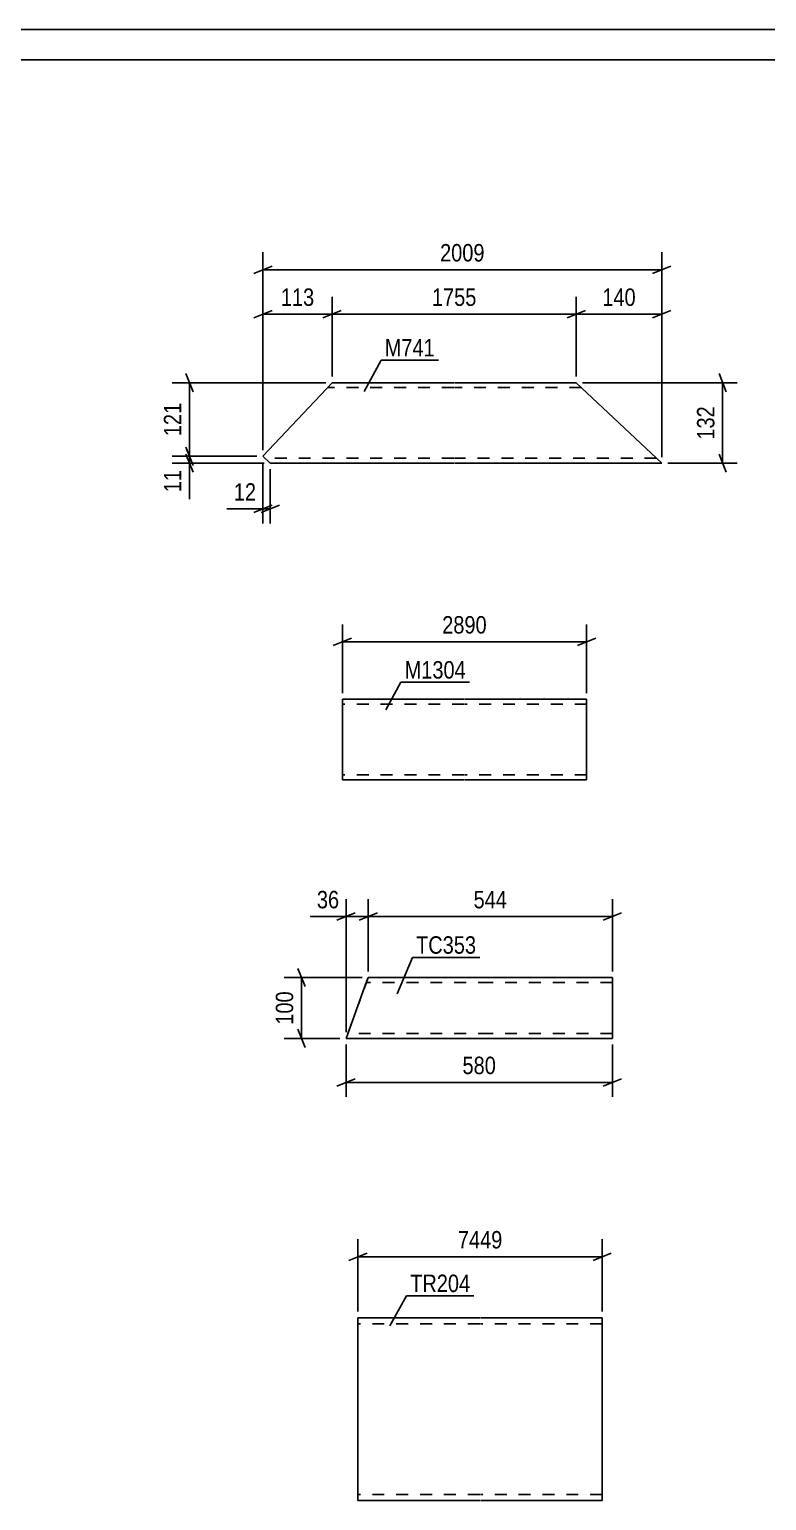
# Model space of a CAD drawing. Header units: millimetres. Extents: x 0 to 841, y 0 to 594.
# Drawn here: x 490.3 to 611.4, y 352.6 to 594 of the extents above; entities that cross this region are included whole.
import ezdxf

# ---------------------------------------------------------------- set-up
doc = ezdxf.new("R2010")
doc.units = ezdxf.units.MM
doc.linetypes.add('DXK_LINE_DOT2', pattern=[3.9198, 1.9599, -1.9599])
doc.styles.add('Arial Narrow', font='ARIALN.TTF', dxfattribs={"height": 0.2})

# ---------------------------------------------------------------- blocks, each defined once
blk = doc.blocks.new('Unknown-570388081-1132')
at = {"color": 5, "linetype": 'Continuous'}
for p, q in [((841, 594), (0, 594)), ((836, 589), (5, 589))]:
    blk.add_line(p, q, dxfattribs=at)
blk = doc.blocks.new('Part-570388081-4894 - 4878')
at = {"color": 2, "linetype": 'Continuous'}
for p, q in [((544.3, 382.58), (544.3, 380.58)), ((544.3, 382.58), (564.3, 382.58)), ((564.4, 382.58), (584.4, 382.58)), ((584.4, 382.58), (584.4, 352.58)), ((544.3, 352.58), (544.3, 380.58)), ((564.3, 352.58), (544.3, 352.58)), ((584.4, 352.58), (564.4, 352.58))]:
    blk.add_line(p, q, dxfattribs=at)
at = {"color": 7, "linetype": 'DXK_LINE_DOT2'}
for p, q in [((564.3, 381.58), (544.3, 381.58)), ((584.4, 381.58), (564.4, 381.58)), ((544.3, 353.58), (544.3, 353.65)), ((564.3, 353.58), (544.3, 353.58)), ((584.4, 353.58), (564.4, 353.58)), ((584.4, 353.58), (584.4, 353.65))]:
    blk.add_line(p, q, dxfattribs=at)
blk = doc.blocks.new('Part-570388081-2678 - 2662')
at = {"color": 2, "linetype": 'Continuous'}
for p, q in [((528.69, 523.95), (540.04, 536.02)), ((560.04, 536.02), (540.04, 536.02)), ((580.14, 536.02), (560.14, 536.02)), ((594.18, 522.82), (580.14, 536.02)), ((529.9, 522.82), (528.69, 523.95)), ((560.04, 522.82), (529.9, 522.82)), ((594.18, 522.82), (560.14, 522.82))]:
    blk.add_line(p, q, dxfattribs=at)
at = {"color": 7, "linetype": 'DXK_LINE_DOT2'}
for p, q in [((560.04, 535.22), (539.29, 535.22)), ((580.99, 535.22), (560.14, 535.22)), ((560.04, 523.62), (529.05, 523.62)), ((593.33, 523.62), (560.14, 523.62)), ((593.08, 523.86), (593.13, 523.81)), ((593.26, 523.68), (593.33, 523.62))]:
    blk.add_line(p, q, dxfattribs=at)
blk = doc.blocks.new('Part-570388081-2459 - 2443')
at = {"color": 2, "linetype": 'Continuous'}
for p, q in [((541.74, 484.07), (541.74, 470.87)), ((561.74, 484.07), (541.74, 484.07)), ((581.84, 484.07), (561.84, 484.07)), ((581.84, 484.07), (581.84, 470.87)), ((561.74, 470.87), (541.74, 470.87)), ((581.84, 470.87), (561.84, 470.87))]:
    blk.add_line(p, q, dxfattribs=at)
at = {"color": 7, "linetype": 'DXK_LINE_DOT2'}
for p, q in [((561.74, 483.27), (541.74, 483.27)), ((581.84, 483.27), (561.84, 483.27)), ((581.84, 484.07), (581.84, 484.07)), ((581.84, 484.07), (581.84, 470.87)), ((561.74, 471.67), (541.74, 471.67)), ((541.74, 470.99), (541.74, 470.87)), ((581.84, 471.67), (561.84, 471.67)), ((581.84, 470.87), (581.84, 470.87))]:
    blk.add_line(p, q, dxfattribs=at)
blk = doc.blocks.new('Part-570388081-2366 - 2359')
at = {"color": 7, "linetype": 'DXK_LINE_DOT2'}
for p, q in [((545.98, 438.42), (542.34, 428.42)), ((545.5, 437.12), (545.6, 437.38)), ((545.6, 437.38), (545.62, 437.43)), ((545.62, 437.43), (545.66, 437.55)), ((545.66, 437.55), (545.68, 437.62)), ((545.68, 437.62), (545.68, 437.62)), ((565.98, 437.62), (545.68, 437.62)), ((545.98, 438.42), (545.98, 438.42)), ((586.08, 437.62), (566.08, 437.62)), ((586.08, 438.42), (586.08, 438.29)), ((586.08, 437.95), (586.08, 436.82)), ((586.08, 428.88), (586.08, 430.02)), ((542.34, 428.42), (542.34, 428.42)), ((542.63, 429.22), (542.63, 429.22)), ((565.98, 429.22), (542.63, 429.22)), ((586.08, 429.22), (566.08, 429.22))]:
    blk.add_line(p, q, dxfattribs=at)
at = {"color": 2, "linetype": 'Continuous'}
for p, q in [((545.39, 436.82), (545.98, 438.42)), ((545.98, 438.42), (545.98, 438.42)), ((565.98, 438.42), (545.98, 438.42)), ((586.08, 438.42), (566.08, 438.42)), ((586.08, 438.29), (586.08, 438.42)), ((586.08, 430.02), (586.08, 438.29)), ((542.34, 428.42), (545.39, 436.82)), ((586.08, 430.02), (586.08, 428.42)), ((542.34, 428.42), (542.34, 428.42)), ((565.98, 428.42), (542.34, 428.42)), ((586.08, 428.42), (566.08, 428.42))]:
    blk.add_line(p, q, dxfattribs=at)
blk = doc.blocks.new('StraightDimension-570388081-10576 - 4878')
at = {"color": 7, "linetype": 'Continuous'}
for p, q in [((544.3, 383.58), (544.3, 395.45)), ((584.4, 383.58), (584.4, 395.45)), ((545.8, 393.2), (542.8, 392)), ((544.3, 392.6), (584.4, 392.6)), ((582.9, 392), (585.9, 393.2))]:
    blk.add_line(p, q, dxfattribs=at)
at = {"color": 0}
blk.add_wipeout([(568.61, 393.35), (568.61, 397.55), (560.1, 397.55), (560.1, 393.35)], dxfattribs=at)
at = {"color": 3, "style": 'Arial Narrow'}
blk.add_text('7449', height=2.863, dxfattribs=at).set_placement((560.7, 393.95))
blk = doc.blocks.new('StraightDimension-570388081-2681 - 2662')
at = {"color": 7, "linetype": 'Continuous'}
for p, q in [((528.69, 524.95), (528.69, 557.42)), ((594.18, 523.82), (594.18, 557.42)), ((530.19, 555.17), (527.19, 553.97)), ((528.69, 554.57), (594.18, 554.57)), ((592.68, 553.97), (595.68, 555.17))]:
    blk.add_line(p, q, dxfattribs=at)
at = {"color": 0}
blk.add_wipeout([(565.69, 555.32), (565.69, 559.52), (557.18, 559.52), (557.18, 555.32)], dxfattribs=at)
at = {"color": 3, "style": 'Arial Narrow'}
blk.add_text('2009', height=2.863, dxfattribs=at).set_placement((557.78, 555.92))
blk = doc.blocks.new('StraightDimension-570388081-2782 - 2662')
at = {"color": 7, "linetype": 'Continuous'}
for p, q in [((528.69, 522.95), (528.69, 512.91)), ((529.9, 521.82), (529.9, 512.91)), ((527.19, 514.71), (530.19, 515.91)), ((531.4, 515.91), (528.4, 514.71)), ((528.69, 515.31), (529.9, 515.31))]:
    blk.add_line(p, q, dxfattribs=at)
at = {"color": 0}
blk.add_wipeout([(528.17, 516.06), (528.17, 520.26), (523.31, 520.26), (523.31, 516.06)], dxfattribs=at)
at = {"color": 7, "linetype": 'Continuous'}
blk.add_line((528.69, 515.31), (522.79, 515.31), dxfattribs=at)
blk.add_line((528.69, 515.31), (522.79, 515.31), dxfattribs=at)
at = {"color": 3, "style": 'Arial Narrow'}
blk.add_text('12', height=2.863, dxfattribs=at).set_placement((523.91, 516.66))
blk = doc.blocks.new('StraightDimension-570388081-10484 - 2662')
at = {"color": 7, "linetype": 'Continuous'}
for p, q in [((540.04, 537.02), (540.04, 550.13)), ((580.14, 537.02), (580.14, 550.13)), ((541.54, 547.88), (538.54, 546.68)), ((540.04, 547.28), (580.14, 547.28)), ((578.64, 546.68), (581.64, 547.88))]:
    blk.add_line(p, q, dxfattribs=at)
at = {"color": 0}
blk.add_wipeout([(564.35, 548.03), (564.35, 552.23), (555.84, 552.23), (555.84, 548.03)], dxfattribs=at)
at = {"color": 3, "style": 'Arial Narrow'}
blk.add_text('1755', height=2.863, dxfattribs=at).set_placement((556.44, 548.63))
blk = doc.blocks.new('StraightDimension-570388081-2735 - 2662')
at = {"color": 7, "linetype": 'Continuous'}
for p, q in [((581.14, 536.02), (606.58, 536.02)), ((604.78, 534.52), (603.58, 537.52)), ((604.18, 522.82), (604.18, 536.02)), ((603.58, 524.32), (604.78, 521.32)), ((595.18, 522.82), (606.58, 522.82))]:
    blk.add_line(p, q, dxfattribs=at)
at = {"color": 0}
blk.add_wipeout([(603.43, 532.77), (599.23, 532.77), (599.23, 526.08), (603.43, 526.08)], dxfattribs=at)
at = {"color": 3, "style": 'Arial Narrow'}
blk.add_text('132', height=2.863, rotation=90.0002, dxfattribs=at).set_placement((602.83, 526.68))
blk = doc.blocks.new('StraightDimension-570388081-10483 - 2662')
at = {"color": 7, "linetype": 'Continuous'}
for p, q in [((580.14, 537.02), (580.14, 550.13)), ((594.18, 523.82), (594.18, 550.13)), ((581.64, 547.88), (578.64, 546.68)), ((580.14, 547.28), (594.18, 547.28)), ((592.68, 546.68), (595.68, 547.88))]:
    blk.add_line(p, q, dxfattribs=at)
at = {"color": 0}
blk.add_wipeout([(590.5, 548.03), (590.5, 552.23), (583.82, 552.23), (583.82, 548.03)], dxfattribs=at)
at = {"color": 3, "style": 'Arial Narrow'}
blk.add_text('140', height=2.863, dxfattribs=at).set_placement((584.42, 548.63))
blk = doc.blocks.new('StraightDimension-570388081-10485 - 2662')
at = {"color": 7, "linetype": 'Continuous'}
for p, q in [((528.69, 524.95), (528.69, 550.13)), ((540.04, 537.02), (540.04, 550.13)), ((527.19, 546.68), (530.19, 547.88)), ((528.69, 547.28), (540.04, 547.28)), ((541.54, 547.88), (538.54, 546.68))]:
    blk.add_line(p, q, dxfattribs=at)
at = {"color": 0}
blk.add_wipeout([(537.71, 548.03), (537.71, 552.23), (531.03, 552.23), (531.03, 548.03)], dxfattribs=at)
at = {"color": 3, "style": 'Arial Narrow'}
blk.add_text('113', height=2.863, dxfattribs=at).set_placement((531.63, 548.63))
blk = doc.blocks.new('StraightDimension-570388081-10526 - 2662')
at = {"color": 7, "linetype": 'Continuous'}
for p, q in [((539.04, 536.02), (513.79, 536.02)), ((516.04, 537.52), (517.24, 534.52)), ((516.64, 523.95), (516.64, 536.02)), ((527.69, 523.95), (513.79, 523.95)), ((517.24, 522.45), (516.04, 525.45))]:
    blk.add_line(p, q, dxfattribs=at)
at = {"color": 0}
blk.add_wipeout([(515.89, 533.33), (511.69, 533.33), (511.69, 526.65), (515.89, 526.65)], dxfattribs=at)
at = {"color": 3, "style": 'Arial Narrow'}
blk.add_text('121', height=2.863, rotation=90.0002, dxfattribs=at).set_placement((515.29, 527.25))
blk = doc.blocks.new('StraightDimension-570388081-10527 - 2662')
at = {"color": 7, "linetype": 'Continuous'}
for p, q in [((527.69, 523.95), (513.79, 523.95)), ((516.04, 525.45), (517.24, 522.45)), ((517.24, 521.32), (516.04, 524.32)), ((516.64, 522.82), (516.64, 523.95)), ((528.9, 522.82), (513.79, 522.82))]:
    blk.add_line(p, q, dxfattribs=at)
at = {"color": 0}
blk.add_wipeout([(515.89, 522.3), (511.69, 522.3), (511.69, 517.44), (515.89, 517.44)], dxfattribs=at)
at = {"color": 7, "linetype": 'Continuous'}
blk.add_line((516.64, 522.82), (516.64, 516.92), dxfattribs=at)
blk.add_line((516.64, 522.82), (516.64, 516.92), dxfattribs=at)
at = {"color": 3, "style": 'Arial Narrow'}
blk.add_text('11', height=2.863, rotation=90.0002, dxfattribs=at).set_placement((515.29, 518.04))
blk = doc.blocks.new('StraightDimension-570388081-10562 - 2443')
at = {"color": 7, "linetype": 'Continuous'}
for p, q in [((541.74, 485.07), (541.74, 496.36)), ((581.84, 485.07), (581.84, 496.36)), ((543.24, 494.11), (540.24, 492.91)), ((541.74, 493.51), (581.84, 493.51)), ((580.34, 492.91), (583.34, 494.11))]:
    blk.add_line(p, q, dxfattribs=at)
at = {"color": 0}
blk.add_wipeout([(566.05, 494.26), (566.05, 498.46), (557.53, 498.46), (557.53, 494.26)], dxfattribs=at)
at = {"color": 3, "style": 'Arial Narrow'}
blk.add_text('2890', height=2.863, dxfattribs=at).set_placement((558.13, 494.86))
blk = doc.blocks.new('StraightDimension-570388081-2417 - 2359')
at = {"color": 7, "linetype": 'Continuous'}
for p, q in [((534.41, 439.92), (535.61, 436.92)), ((544.98, 438.42), (532.16, 438.42)), ((535.01, 428.42), (535.01, 438.42)), ((535.61, 426.92), (534.41, 429.92)), ((541.34, 428.42), (532.16, 428.42))]:
    blk.add_line(p, q, dxfattribs=at)
at = {"color": 0}
blk.add_wipeout([(534.26, 436.76), (530.06, 436.76), (530.06, 430.07), (534.26, 430.07)], dxfattribs=at)
at = {"color": 3, "style": 'Arial Narrow'}
blk.add_text('100', height=2.863, rotation=90.0002, dxfattribs=at).set_placement((533.66, 430.67))
blk = doc.blocks.new('StraightDimension-570388081-2369 - 2359')
at = {"color": 7, "linetype": 'Continuous'}
for p, q in [((542.34, 427.42), (542.34, 418.81)), ((586.08, 427.42), (586.08, 418.81)), ((543.84, 421.81), (540.84, 420.61)), ((542.34, 421.21), (586.08, 421.21)), ((584.58, 420.61), (587.58, 421.81))]:
    blk.add_line(p, q, dxfattribs=at)
at = {"color": 0}
blk.add_wipeout([(567.55, 421.96), (567.55, 426.16), (560.86, 426.16), (560.86, 421.96)], dxfattribs=at)
at = {"color": 3, "style": 'Arial Narrow'}
blk.add_text('580', height=2.863, dxfattribs=at).set_placement((561.46, 422.56))
blk = doc.blocks.new('StraightDimension-570388081-2380 - 2359')
at = {"color": 7, "linetype": 'Continuous'}
for p, q in [((542.34, 429.42), (542.34, 451.27)), ((545.98, 439.42), (545.98, 451.27)), ((540.84, 447.82), (543.84, 449.02)), ((542.34, 448.42), (545.98, 448.42)), ((547.48, 449.02), (544.48, 447.82))]:
    blk.add_line(p, q, dxfattribs=at)
at = {"color": 0}
blk.add_wipeout([(541.81, 449.17), (541.81, 453.37), (536.95, 453.37), (536.95, 449.17)], dxfattribs=at)
at = {"color": 7, "linetype": 'Continuous'}
blk.add_line((542.34, 448.42), (536.43, 448.42), dxfattribs=at)
blk.add_line((542.34, 448.42), (536.43, 448.42), dxfattribs=at)
at = {"color": 3, "style": 'Arial Narrow'}
blk.add_text('36', height=2.863, dxfattribs=at).set_placement((537.55, 449.77))
blk = doc.blocks.new('StraightDimension-570388081-2399 - 2359')
at = {"color": 7, "linetype": 'Continuous'}
for p, q in [((545.98, 439.42), (545.98, 451.27)), ((586.08, 439.42), (586.08, 451.27)), ((547.48, 449.02), (544.48, 447.82)), ((545.98, 448.42), (586.08, 448.42)), ((584.58, 447.82), (587.58, 449.02))]:
    blk.add_line(p, q, dxfattribs=at)
at = {"color": 0}
blk.add_wipeout([(569.37, 449.17), (569.37, 453.37), (562.68, 453.37), (562.68, 449.17)], dxfattribs=at)
at = {"color": 3, "style": 'Arial Narrow'}
blk.add_text('544', height=2.863, dxfattribs=at).set_placement((563.28, 449.77))
blk = doc.blocks.new('Mark-570388081-4890 - 4878')
at = {"color": 0}
blk.add_wipeout([(562.74, 386.8), (562.74, 389.8), (552.87, 389.8), (552.87, 386.8)], dxfattribs=at)
blk.add_wipeout([(562.74, 386.8), (562.74, 389.8), (552.87, 389.8), (552.87, 386.8)], dxfattribs=at)
at = {"color": 30, "linetype": 'Continuous'}
for p, q in [((549.52, 381.23), (552.27, 386.2)), ((552.27, 386.2), (563.34, 386.2))]:
    blk.add_line(p, q, dxfattribs=at)
at = {"color": 3, "style": 'Arial Narrow'}
blk.add_text('TR204', height=2.863, dxfattribs=at).set_placement((552.87, 386.8))
blk = doc.blocks.new('Mark-570388081-2674 - 2662')
at = {"color": 0}
blk.add_wipeout([(556.92, 540.34), (556.92, 543.34), (548.69, 543.34), (548.69, 540.34)], dxfattribs=at)
blk.add_wipeout([(556.92, 540.34), (556.92, 543.34), (548.69, 543.34), (548.69, 540.34)], dxfattribs=at)
at = {"color": 30, "linetype": 'Continuous'}
for p, q in [((545.33, 534.6), (548.09, 539.74)), ((548.09, 539.74), (557.52, 539.74))]:
    blk.add_line(p, q, dxfattribs=at)
at = {"color": 3, "style": 'Arial Narrow'}
blk.add_text('M741', height=2.863, dxfattribs=at).set_placement((548.69, 540.34))
blk = doc.blocks.new('Mark-570388081-2455 - 2443')
at = {"color": 0}
blk.add_wipeout([(562.01, 487.47), (562.01, 490.47), (551.96, 490.47), (551.96, 487.47)], dxfattribs=at)
blk.add_wipeout([(562.01, 487.47), (562.01, 490.47), (551.96, 490.47), (551.96, 487.47)], dxfattribs=at)
at = {"color": 30, "linetype": 'Continuous'}
for p, q in [((548.86, 482.36), (551.36, 486.87)), ((551.36, 486.87), (562.61, 486.87))]:
    blk.add_line(p, q, dxfattribs=at)
at = {"color": 3, "style": 'Arial Narrow'}
blk.add_text('M1304', height=2.863, dxfattribs=at).set_placement((551.96, 487.47))
blk = doc.blocks.new('Mark-570388081-2362 - 2359')
at = {"color": 0}
blk.add_wipeout([(563.71, 442.32), (563.71, 445.32), (553.84, 445.32), (553.84, 442.32)], dxfattribs=at)
blk.add_wipeout([(563.71, 442.32), (563.71, 445.32), (553.84, 445.32), (553.84, 442.32)], dxfattribs=at)
at = {"color": 30, "linetype": 'Continuous'}
for p, q in [((550.76, 435.75), (553.24, 441.72)), ((553.24, 441.72), (564.31, 441.72))]:
    blk.add_line(p, q, dxfattribs=at)
at = {"color": 3, "style": 'Arial Narrow'}
blk.add_text('TC353', height=2.863, dxfattribs=at).set_placement((553.84, 442.32))

msp = doc.modelspace()

# ---------------------------------------------------------------- block references
for name in ['Unknown-570388081-1132', 'Part-570388081-2678 - 2662', 'Part-570388081-2459 - 2443', 'Part-570388081-2366 - 2359', 'Part-570388081-4894 - 4878']:
    msp.add_blockref(name, (0, 0))

# ---------------------------------------------------------------- next in the draw order: block references
for name in ['StraightDimension-570388081-2681 - 2662', 'StraightDimension-570388081-10562 - 2443', 'StraightDimension-570388081-2417 - 2359', 'StraightDimension-570388081-10576 - 4878']:
    msp.add_blockref(name, (0, 0))

# ---------------------------------------------------------------- next in the draw order: block references
for name in ['StraightDimension-570388081-10484 - 2662', 'StraightDimension-570388081-2782 - 2662', 'Mark-570388081-2455 - 2443', 'StraightDimension-570388081-2380 - 2359', 'StraightDimension-570388081-2369 - 2359', 'Mark-570388081-4890 - 4878']:
    msp.add_blockref(name, (0, 0))

# ---------------------------------------------------------------- next in the draw order: block references
for name in ['StraightDimension-570388081-10485 - 2662', 'Mark-570388081-2674 - 2662', 'StraightDimension-570388081-2735 - 2662', 'StraightDimension-570388081-2399 - 2359']:
    msp.add_blockref(name, (0, 0))

# ---------------------------------------------------------------- next in the draw order: block references
for name in ['StraightDimension-570388081-10483 - 2662', 'StraightDimension-570388081-10526 - 2662', 'Mark-570388081-2362 - 2359']:
    msp.add_blockref(name, (0, 0))

# ---------------------------------------------------------------- next in the draw order: block references
msp.add_blockref('StraightDimension-570388081-10527 - 2662', (0, 0))

doc.saveas('drawing.dxf')
